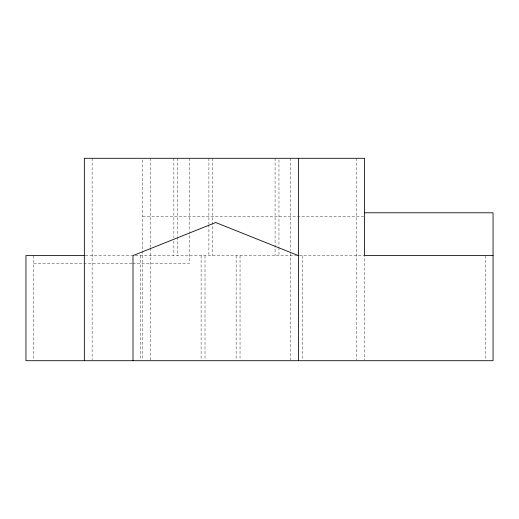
<?xml version="1.0" encoding="UTF-8"?>
<svg xmlns="http://www.w3.org/2000/svg" width="519" height="519" viewBox="0 0 519 519"><rect width="100%" height="100%" fill="white"/><g stroke="black" fill="none" stroke-linecap="round" stroke-linejoin="round"><path stroke-width="0.39" stroke-dasharray="2.6 1.95" d="M142.725 216.683L363.787 216.683M85.278 255.608L298.425 255.608M299.372 255.608L364.598 255.608L364.598 359.894M33.735 263.393L131.988 263.393M132.754 263.393L189.435 263.393L189.435 232.285M485.265 255.608L485.265 359.894M356.812 158.295L356.812 359.894M302.317 255.608L302.317 359.894M290.64 158.295L290.64 250.742M290.64 253.272L290.64 359.894M278.963 159.917L278.963 246.687M278.963 247.498L278.963 255.608M275.07 158.295L275.07 255.608M240.038 255.608L240.038 359.894M236.145 255.608L236.145 359.894M212.79 158.295L212.79 255.608M208.898 158.295L208.898 223.981M208.898 224.792L208.898 255.608M205.005 255.608L205.005 359.894M201.113 255.608L201.113 359.894M189.435 158.295L189.435 231.48M177.758 158.295L177.758 236.145M177.758 236.956L177.758 255.608M173.865 158.295L173.865 237.767M173.865 241.011L173.865 255.608M150.51 158.295L150.51 247.498M150.51 248.309L150.51 359.901M142.725 159.917L142.725 359.894M140.779 255.608L140.779 359.894M92.123 158.295L92.123 359.894M33.735 255.608L33.735 359.901"/><path stroke-width="0.78" d="M364.598 212.79L493.05 212.79L493.05 360.705L25.95 360.705L25.95 255.608L84.474 255.608M493.05 255.608L364.598 255.608L364.598 158.295L84.338 158.295L84.338 360.705M298.425 255.608L215.709 222.521L132.994 255.608L132.994 360.705M298.425 158.295L298.425 360.705"/></g></svg>
